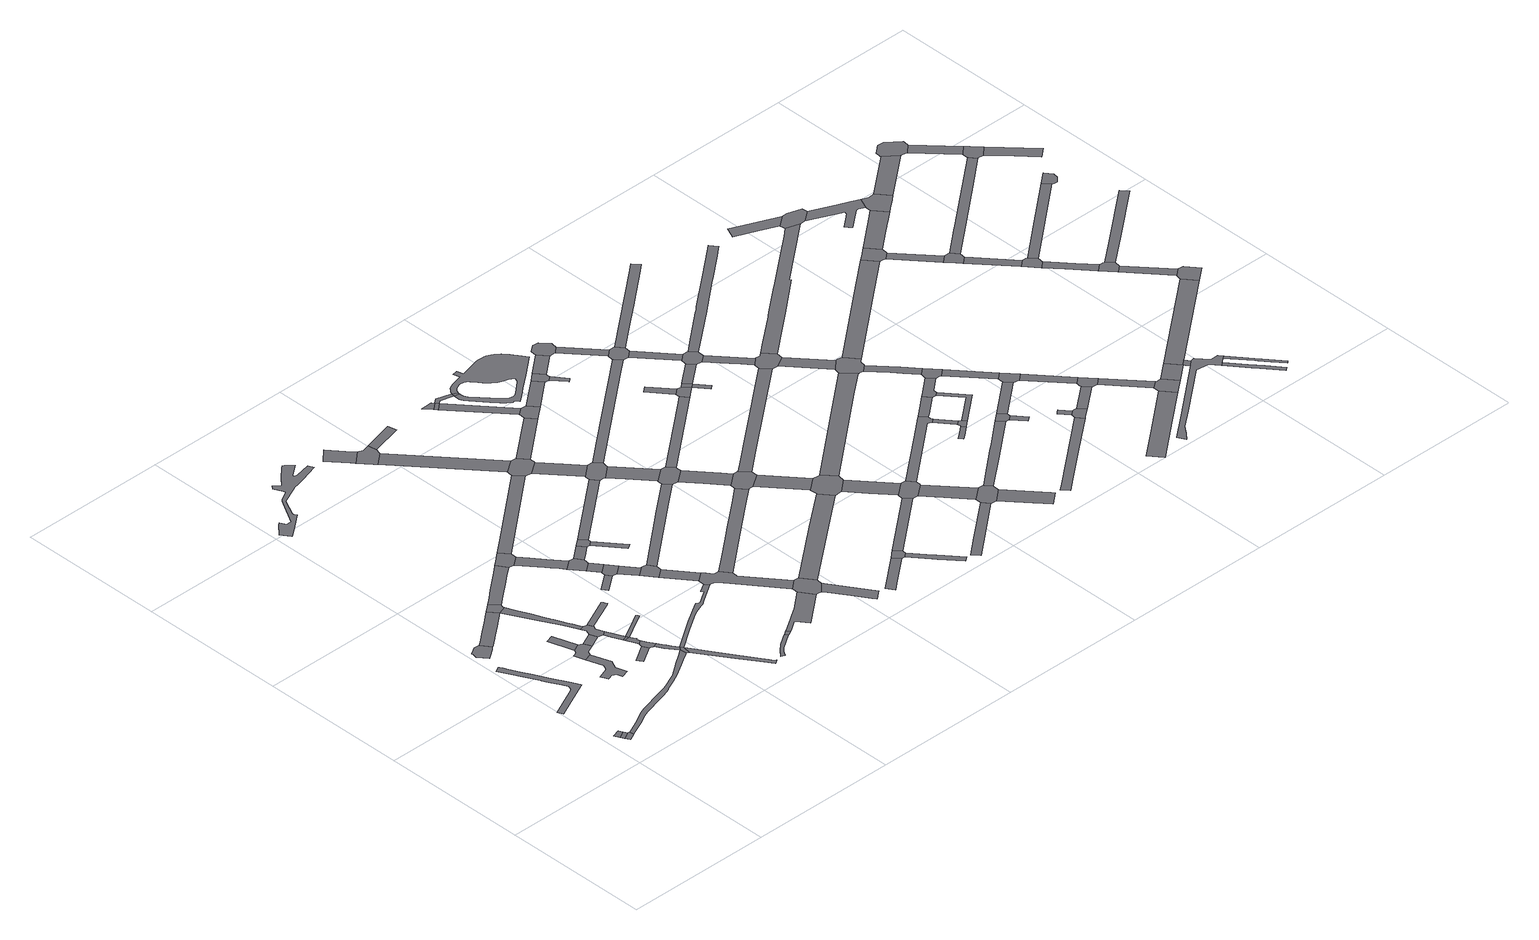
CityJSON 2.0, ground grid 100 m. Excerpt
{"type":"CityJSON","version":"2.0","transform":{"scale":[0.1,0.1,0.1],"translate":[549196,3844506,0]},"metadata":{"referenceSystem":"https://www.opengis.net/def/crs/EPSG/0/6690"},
"CityObjects":{
"road1":{"type":"Road","geometry":[{"type":"MultiSurface","lod":"1","boundaries":[[[0,1,2,3,4]]]}]},
"road2":{"type":"Road","attributes":{"RoadStructureAttribute.sectionType":"1"},"geometry":[{"type":"MultiSurface","lod":"1","boundaries":[[[4,3,5,6,7]]]}]},
"road3":{"type":"Road","geometry":[{"type":"MultiSurface","lod":"1","boundaries":[[[8,7,6,9,10,11,12]]]}]},
"road4":{"type":"Road","attributes":{"RoadStructureAttribute.sectionType":"1"},"geometry":[{"type":"MultiSurface","lod":"1","boundaries":[[[13,14,15,16,17,18,19,20,21,22,23,24,25,26,27,28,29,30,31,32,33,34,35,36,37,38,39]]]}]},
"road5":{"type":"Road","geometry":[{"type":"MultiSurface","lod":"1","boundaries":[[[40,41,42,43,44,45,46,47,48,49,50,51,52,53]]]}]},
"road6":{"type":"Road","attributes":{"RoadStructureAttribute.sectionType":"1"},"geometry":[{"type":"MultiSurface","lod":"1","boundaries":[[[54,55,56,57,58,59,60,61,62,63,64,65,66,67,68,69,70,12,11,71,72,73,74,75,76,77,78,79,80,81,82,83,84,85,86,87,88,89,90]]]}]},
"road7":{"type":"Road","attributes":{"RoadStructureAttribute.sectionType":"1"},"geometry":[{"type":"MultiSurface","lod":"1","boundaries":[[[91,92,93,94,95,96,97,98,99,100,101,102]]]}]},
"road8":{"type":"Road","attributes":{"RoadStructureAttribute.sectionType":"1"},"geometry":[{"type":"MultiSurface","lod":"1","boundaries":[[[103,104,105,106,107,53,52,108,109,110,111,112,113,114,115,116]]]}]},
"road9":{"type":"Road","geometry":[{"type":"MultiSurface","lod":"1","boundaries":[[[117,118,119,120,102,101,121,122,123]]]}]},
"road10":{"type":"Road","geometry":[{"type":"MultiSurface","lod":"1","boundaries":[[[124,125,118,117]]]}]},
"road11":{"type":"Road","geometry":[{"type":"MultiSurface","lod":"1","boundaries":[[[126,103,116,127,128,129,130]]]}]},
"road12":{"type":"Road","attributes":{"RoadStructureAttribute.sectionType":"1"},"geometry":[{"type":"MultiSurface","lod":"1","boundaries":[[[131,123,122,132]]]}]},
"road13":{"type":"Road","geometry":[{"type":"MultiSurface","lod":"1","boundaries":[[[133,134,135,136,137]]]}]},
"road14":{"type":"Road","attributes":{"RoadStructureAttribute.sectionType":"1"},"geometry":[{"type":"MultiSurface","lod":"1","boundaries":[[[138,139,140,141,142,143,144,145,146,147,148,149,127,116,150,151,152,153,154]]]}]},
"road15":{"type":"Road","geometry":[{"type":"MultiSurface","lod":"1","boundaries":[[[155,156,154,153,157,131,132,158,159,160,161,162,163,164,165]]]}]},
"road16":{"type":"Road","attributes":{"RoadStructureAttribute.sectionType":"1"},"geometry":[{"type":"MultiSurface","lod":"1","boundaries":[[[166,167,159,158,168,169,170,171,172]]]}]},
"road17":{"type":"Road","attributes":{"RoadStructureAttribute.sectionType":"1"},"geometry":[{"type":"MultiSurface","lod":"1","boundaries":[[[173,174,175,176,177,178,179,180,181,182,183,184,185]]]}]},
"road18":{"type":"Road","geometry":[{"type":"MultiSurface","lod":"1","boundaries":[[[172,171,179,178]]]}]},
"road19":{"type":"Road","geometry":[{"type":"MultiSurface","lod":"1","boundaries":[[[186,187,185,184,188,189,133,137,190,191,192,193]]]}]},
"road20":{"type":"Road","attributes":{"RoadStructureAttribute.sectionType":"1"},"geometry":[{"type":"MultiSurface","lod":"1","boundaries":[[[194,195,196,197,193,192,198,199,200,54,201]]]}]},
"road21":{"type":"Road","geometry":[{"type":"MultiSurface","lod":"1","boundaries":[[[201,54,90,202,203,204]]]}]},
"road22":{"type":"Road","attributes":{"RoadStructureAttribute.sectionType":"1"},"geometry":[{"type":"MultiSurface","lod":"1","boundaries":[[[205,206,207,208,209,126,130,210,211,212,213,214,215]]]}]},
"road23":{"type":"Road","geometry":[{"type":"MultiSurface","lod":"1","boundaries":[[[216,217,218,219,220,172,178]]]}]},
"road24":{"type":"Road","attributes":{"RoadStructureAttribute.sectionType":"1"},"geometry":[{"type":"MultiSurface","lod":"1","boundaries":[[[221,222,223,224,225,226,165,164]]]}]},
"road25":{"type":"Road","attributes":{"RoadStructureAttribute.sectionType":"1"},"geometry":[{"type":"MultiSurface","lod":"1","boundaries":[[[227,228,229,230,231,232,204,203,233,234,235,236,237,238]]]}]},
"road26":{"type":"Road","attributes":{"RoadStructureAttribute.sectionType":"1"},"geometry":[{"type":"MultiSurface","lod":"1","boundaries":[[[239,240,241,242,243,244,245,246,247,248,249,250,251,252,253,254,255,256,257,258,259,260,261,262,263,264,265,266,267,268,269,270,271,272,273,274]]]}]},
"road27":{"type":"Road","geometry":[{"type":"MultiSurface","lod":"1","boundaries":[[[275,276,277,205,215,278,279,280]]]}]},
"road28":{"type":"Road","attributes":{"RoadStructureAttribute.sectionType":"1"},"geometry":[{"type":"MultiSurface","lod":"1","boundaries":[[[281,282,283,284,285,286,287,288,289,290,291,292,201,204,293,294,295,296,297,298,299,300]]]}]},
"road29":{"type":"Road","attributes":{"RoadStructureAttribute.sectionType":"1"},"geometry":[{"type":"MultiSurface","lod":"1","boundaries":[[[301,302,303,304,305,306,307,308,309,310,311,312,313,314,315,316,317,318,319,320]]]}]},
"road30":{"type":"Road","attributes":{"RoadStructureAttribute.sectionType":"1"},"geometry":[{"type":"MultiSurface","lod":"1","boundaries":[[[321,322,323,324,279,278,325,326,327,328,329,330]]]}]},
"road31":{"type":"Road","geometry":[{"type":"MultiSurface","lod":"1","boundaries":[[[331,332,333,334]]]}]},
"road32":{"type":"Road","geometry":[{"type":"MultiSurface","lod":"1","boundaries":[[[335,330,329,336,337,338,339,340,341]]]}]},
"road33":{"type":"Road","geometry":[{"type":"MultiSurface","lod":"1","boundaries":[[[342,301,320,343]]]}]},
"road34":{"type":"Road","attributes":{"RoadStructureAttribute.sectionType":"1"},"geometry":[{"type":"MultiSurface","lod":"1","boundaries":[[[337,336,344,345]]]}]},
"road35":{"type":"Road","geometry":[{"type":"MultiSurface","lod":"1","boundaries":[[[345,344,331,334,346,347]]]}]},
"road36":{"type":"Road","attributes":{"RoadStructureAttribute.sectionType":"1"},"geometry":[{"type":"MultiSurface","lod":"1","boundaries":[[[347,346,348,349,350]]]}]},
"road37":{"type":"Road","attributes":{"RoadStructureAttribute.sectionType":"1"},"geometry":[{"type":"MultiSurface","lod":"1","boundaries":[[[351,341,340,352,353]]]}]},
"road38":{"type":"Road","geometry":[{"type":"MultiSurface","lod":"1","boundaries":[[[354,355,350,349,348,356,357,358,359,360,361,362]]]}]},
"road39":{"type":"Road","geometry":[{"type":"MultiSurface","lod":"1","boundaries":[[[363,351,353,364,365,366,367]]]}]},
"road40":{"type":"Road","geometry":[{"type":"MultiSurface","lod":"1","boundaries":[[[358,357,356,368,369]]]}]},
"road41":{"type":"Road","attributes":{"RoadStructureAttribute.sectionType":"1"},"geometry":[{"type":"MultiSurface","lod":"1","boundaries":[[[370,371,372,373,374,375,342,343,376,377,378,379,380,381,382]]]}]},
"road42":{"type":"Road","attributes":{"RoadStructureAttribute.sectionType":"1"},"geometry":[{"type":"MultiSurface","lod":"1","boundaries":[[[383,384,385,275,280,386,387]]]}]},
"road43":{"type":"Road","attributes":{"RoadStructureAttribute.sectionType":"1"},"geometry":[{"type":"MultiSurface","lod":"1","boundaries":[[[388,389,390,391,392,393]]]}]},
"road44":{"type":"Road","geometry":[{"type":"MultiSurface","lod":"1","boundaries":[[[394,395,396,397,366,365]]]}]},
"road45":{"type":"Road","geometry":[{"type":"MultiSurface","lod":"1","boundaries":[[[398,399,393,392,400,401,402,403,404,405]]]}]},
"road46":{"type":"Road","geometry":[{"type":"MultiSurface","lod":"1","boundaries":[[[406,407,408,369,368,409,281,300,410,411,412,413,414,415,416,417,418,419,420,421,422]]]}]},
"road47":{"type":"Road","geometry":[{"type":"MultiSurface","lod":"1","boundaries":[[[423,424,417,416,425,426,370,382,427,428,429,430,431,432]]]}]},
"road48":{"type":"Road","attributes":{"RoadStructureAttribute.sectionType":"1"},"geometry":[{"type":"MultiSurface","lod":"1","boundaries":[[[402,401,433,434]]]}]},
"road49":{"type":"Road","attributes":{"RoadStructureAttribute.sectionType":"1"},"geometry":[{"type":"MultiSurface","lod":"1","boundaries":[[[435,363,367,436]]]}]},
"road50":{"type":"Road","attributes":{"RoadStructureAttribute.sectionType":"1"},"geometry":[{"type":"MultiSurface","lod":"1","boundaries":[[[437,405,404,438,439]]]}]},
"road51":{"type":"Road","attributes":{"RoadStructureAttribute.sectionType":"1"},"geometry":[{"type":"MultiSurface","lod":"1","boundaries":[[[440,429,428,441,442,443,444,445]]]}]},
"road52":{"type":"Road","attributes":{"RoadStructureAttribute.sectionType":"1"},"geometry":[{"type":"MultiSurface","lod":"1","boundaries":[[[446,447,448,362,361,449,450]]]}]},
"road53":{"type":"Road","geometry":[{"type":"MultiSurface","lod":"1","boundaries":[[[451,434,433,452,453,383,387,454,455,456,457,458,459,460,461]]]}]},
"road54":{"type":"Road","attributes":{"RoadStructureAttribute.sectionType":"1"},"geometry":[{"type":"MultiSurface","lod":"1","boundaries":[[[462,463,464,465,466,467,468,422,421,469,470,471,472]]]}]},
"road55":{"type":"Road","attributes":{"RoadStructureAttribute.sectionType":"1"},"geometry":[{"type":"MultiSurface","lod":"1","boundaries":[[[473,457,456,474,475]]]}]},
"road56":{"type":"Road","attributes":{"RoadStructureAttribute.sectionType":"1"},"geometry":[{"type":"MultiSurface","lod":"1","boundaries":[[[476,477,478,479,480,481]]]}]},
"road57":{"type":"Road","geometry":[{"type":"MultiSurface","lod":"1","boundaries":[[[482,475,474,483,435,436,484,485,486,487,488,489]]]}]},
"road58":{"type":"Road","attributes":{"RoadStructureAttribute.sectionType":"1"},"geometry":[{"type":"MultiSurface","lod":"1","boundaries":[[[490,491,432,431,492,493]]]}]},
"road59":{"type":"Road","attributes":{"RoadStructureAttribute.sectionType":"1"},"geometry":[{"type":"MultiSurface","lod":"1","boundaries":[[[494,495,496,497]]]}]},
"road60":{"type":"Road","attributes":{"RoadStructureAttribute.sectionType":"1"},"geometry":[{"type":"MultiSurface","lod":"1","boundaries":[[[498,461,460,499]]]}]},
"road61":{"type":"Road","attributes":{"RoadStructureAttribute.sectionType":"1"},"geometry":[{"type":"MultiSurface","lod":"1","boundaries":[[[486,485,500,501,502]]]}]},
"road62":{"type":"Road","geometry":[{"type":"MultiSurface","lod":"1","boundaries":[[[497,496,503,504]]]}]},
"road63":{"type":"Road","geometry":[{"type":"MultiSurface","lod":"1","boundaries":[[[505,476,481,506,507,508]]]}]},
"road64":{"type":"Road","geometry":[{"type":"MultiSurface","lod":"1","boundaries":[[[509,510,502,501,511,512,446,450,513,514,515,516,517,518,519,520]]]}]},
"road65":{"type":"Road","attributes":{"RoadStructureAttribute.sectionType":"1"},"geometry":[{"type":"MultiSurface","lod":"1","boundaries":[[[521,497,504,522,523,524]]]}]},
"road66":{"type":"Road","attributes":{"RoadStructureAttribute.sectionType":"1"},"geometry":[{"type":"MultiSurface","lod":"1","boundaries":[[[504,503,525,526]]]}]},
"road67":{"type":"Road","attributes":{"RoadStructureAttribute.sectionType":"1"},"geometry":[{"type":"MultiSurface","lod":"1","boundaries":[[[527,528,529,530,531,507,506,532,533,534,535,536]]]}]},
"road68":{"type":"Road","attributes":{"RoadStructureAttribute.sectionType":"1"},"geometry":[{"type":"MultiSurface","lod":"1","boundaries":[[[537,516,515,538,539,540]]]}]},
"road69":{"type":"Road","geometry":[{"type":"MultiSurface","lod":"1","boundaries":[[[524,523,541,542]]]}]},
"road70":{"type":"Road","geometry":[{"type":"MultiSurface","lod":"1","boundaries":[[[543,526,525,544,498,499,545,546]]]}]},
"road71":{"type":"Road","geometry":[{"type":"MultiSurface","lod":"1","boundaries":[[[547,540,539,548,462,472,549,550,551,552,553,554,555,556]]]}]},
"road72":{"type":"Road","attributes":{"RoadStructureAttribute.sectionType":"1"},"geometry":[{"type":"MultiSurface","lod":"1","boundaries":[[[557,505,508,558]]]}]},
"road73":{"type":"Road","attributes":{"RoadStructureAttribute.sectionType":"1"},"geometry":[{"type":"MultiSurface","lod":"1","boundaries":[[[552,551,559,560]]]}]},
"road74":{"type":"Road","attributes":{"RoadStructureAttribute.sectionType":"1"},"geometry":[{"type":"MultiSurface","lod":"1","boundaries":[[[561,546,545,562]]]}]},
"road75":{"type":"Road","attributes":{"RoadStructureAttribute.sectionType":"1"},"geometry":[{"type":"MultiSurface","lod":"1","boundaries":[[[563,564,565,566,567,568,569,570,571,572,573,574,575,576,577,578,579,580,581,582,583,584,585,586,587,588,589,590,591,592,593,594,595,596,597,598,599,600,601,602,603,604,605,606,607,608,609,610,611,612,613,524,542,614,615,616,617,618,619,620,621,622,623,624,625,626,627,628,629,630,631,632,633,634,635,636,637,638,639,640,641,642,643,644,645,646,647,648,649,650,651,652,653,654,655,656,657,658,659,660,661,662,663,664,665,666,667,668,669,670,671,672,673,674,675,676,541,523]]]}]},
"road76":{"type":"Road","geometry":[{"type":"MultiSurface","lod":"1","boundaries":[[[677,678,560,559,679,680,490,493,681,682,683,684,685,686]]]}]},
"road77":{"type":"Road","attributes":{"RoadStructureAttribute.sectionType":"1"},"geometry":[{"type":"MultiSurface","lod":"1","boundaries":[[[687,688,489,488,689,690]]]}]},
"road78":{"type":"Road","attributes":{"RoadStructureAttribute.sectionType":"1"},"geometry":[{"type":"MultiSurface","lod":"1","boundaries":[[[691,692,520,519,693]]]}]},
"road79":{"type":"Road","attributes":{"RoadStructureAttribute.sectionType":"1"},"geometry":[{"type":"MultiSurface","lod":"1","boundaries":[[[694,695,696,697,698,699]]]}]},
"road80":{"type":"Road","geometry":[{"type":"MultiSurface","lod":"1","boundaries":[[[700,701,561,562,702,703,704,705]]]}]},
"road81":{"type":"Road","attributes":{"RoadStructureAttribute.sectionType":"1"},"geometry":[{"type":"MultiSurface","lod":"1","boundaries":[[[683,682,706,707,708]]]}]},
"road82":{"type":"Road","geometry":[{"type":"MultiSurface","lod":"1","boundaries":[[[709,710,711,712,703,702]]]}]},
"road83":{"type":"Road","geometry":[{"type":"MultiSurface","lod":"1","boundaries":[[[713,708,707,714,715,557,558,716,717,718,719,720,721,722]]]}]},
"road84":{"type":"Road","attributes":{"RoadStructureAttribute.sectionType":"1"},"geometry":[{"type":"MultiSurface","lod":"1","boundaries":[[[723,700,705,724]]]}]},
"road85":{"type":"Road","attributes":{"RoadStructureAttribute.sectionType":"1"},"geometry":[{"type":"MultiSurface","lod":"1","boundaries":[[[719,718,725,726,727,728]]]}]},
"road86":{"type":"Road","geometry":[{"type":"MultiSurface","lod":"1","boundaries":[[[729,730,731,732,733]]]}]},
"road87":{"type":"Road","attributes":{"RoadStructureAttribute.sectionType":"1"},"geometry":[{"type":"MultiSurface","lod":"1","boundaries":[[[734,735,736,737,556,555,738,739]]]}]},
"road88":{"type":"Road","geometry":[{"type":"MultiSurface","lod":"1","boundaries":[[[740,741,742,743,723,724,744,745,746,747,748,749,750,751,752]]]}]},
"road89":{"type":"Road","geometry":[{"type":"MultiSurface","lod":"1","boundaries":[[[753,754,728,727,755,756,694,699,757,758,759,760,761,762,763,764]]]}]},
"road90":{"type":"Road","geometry":[{"type":"MultiSurface","lod":"1","boundaries":[[[733,732,691,693,765,766,767]]]}]},
"road91":{"type":"Road","attributes":{"RoadStructureAttribute.sectionType":"1"},"geometry":[{"type":"MultiSurface","lod":"1","boundaries":[[[747,746,768,769]]]}]},
"road92":{"type":"Road","geometry":[{"type":"MultiSurface","lod":"1","boundaries":[[[770,767,766,771]]]}]},
"road93":{"type":"Road","attributes":{"RoadStructureAttribute.sectionType":"1"},"geometry":[{"type":"MultiSurface","lod":"1","boundaries":[[[772,760,759,773,774,775,776]]]}]},
"road94":{"type":"Road","geometry":[{"type":"MultiSurface","lod":"1","boundaries":[[[777,778,771,766]]]}]},
"road95":{"type":"Road","geometry":[{"type":"MultiSurface","lod":"1","boundaries":[[[769,768,779,687,690,780,781,782,783,784]]]}]},
"road96":{"type":"Road","attributes":{"RoadStructureAttribute.sectionType":"1"},"geometry":[{"type":"MultiSurface","lod":"1","boundaries":[[[785,786,686,685,787,788]]]}]},
"road97":{"type":"Road","attributes":{"RoadStructureAttribute.sectionType":"1"},"geometry":[{"type":"MultiSurface","lod":"1","boundaries":[[[789,770,771,790]]]}]},
"road98":{"type":"Road","attributes":{"RoadStructureAttribute.sectionType":"1"},"geometry":[{"type":"MultiSurface","lod":"1","boundaries":[[[791,792,793,722,721,794,795,796,797,798,799,800,801]]]}]},
"road99":{"type":"Road","attributes":{"RoadStructureAttribute.sectionType":"1"},"geometry":[{"type":"MultiSurface","lod":"1","boundaries":[[[782,781,802,803,804]]]}]},
"road100":{"type":"Road","geometry":[{"type":"MultiSurface","lod":"1","boundaries":[[[805,804,803,806,789,790,807,808,809,810,811,812,813]]]}]},
"road101":{"type":"Road","attributes":{"RoadStructureAttribute.sectionType":"1"},"geometry":[{"type":"MultiSurface","lod":"1","boundaries":[[[814,815,816,817,764,763,818,819]]]}]},
"road102":{"type":"Road","attributes":{"RoadStructureAttribute.sectionType":"1"},"geometry":[{"type":"MultiSurface","lod":"1","boundaries":[[[809,808,820,821,822,823]]]}]},
"road103":{"type":"Road","geometry":[{"type":"MultiSurface","lod":"1","boundaries":[[[824,825,826,827,828,829]]]}]},
"road104":{"type":"Road","geometry":[{"type":"MultiSurface","lod":"1","boundaries":[[[830,798,797,831,832,833]]]}]},
"road105":{"type":"Road","geometry":[{"type":"MultiSurface","lod":"1","boundaries":[[[834,835,836,837,823,822,838,839,840,734,739,841,842,843,844,845]]]}]},
"road106":{"type":"Road","geometry":[{"type":"MultiSurface","lod":"1","boundaries":[[[846,847,833,832,848,849,850,824,829,851,852]]]}]},
"road107":{"type":"Road","geometry":[{"type":"MultiSurface","lod":"1","boundaries":[[[853,854,791,801,855,856]]]}]},
"road108":{"type":"Road","attributes":{"RoadStructureAttribute.sectionType":"1"},"geometry":[{"type":"MultiSurface","lod":"1","boundaries":[[[857,858,859,860,861,862,863]]]}]},
"road109":{"type":"Road","attributes":{"RoadStructureAttribute.sectionType":"1"},"geometry":[{"type":"MultiSurface","lod":"1","boundaries":[[[864,865,784,783,866,867,868,869,870,871,872,873,874]]]}]},
"road110":{"type":"Road","attributes":{"RoadStructureAttribute.sectionType":"1"},"geometry":[{"type":"MultiSurface","lod":"1","boundaries":[[[844,843,875,876]]]}]},
"road111":{"type":"Road","geometry":[{"type":"MultiSurface","lod":"1","boundaries":[[[877,814,819,878,879,880,881,882]]]}]},
"road112":{"type":"Road","geometry":[{"type":"MultiSurface","lod":"1","boundaries":[[[883,884,885,886,852,851]]]}]},
"road113":{"type":"Road","geometry":[{"type":"MultiSurface","lod":"1","boundaries":[[[887,876,875,888,785,788,889,890,891,892,893,894,895,896]]]}]},
"road114":{"type":"Road","geometry":[{"type":"MultiSurface","lod":"1","boundaries":[[[897,898,899,881,880]]]}]},
"road115":{"type":"Road","geometry":[{"type":"MultiSurface","lod":"1","boundaries":[[[900,901,853,856,885,884,902,903]]]}]},
"road116":{"type":"Road","attributes":{"RoadStructureAttribute.sectionType":"1"},"geometry":[{"type":"MultiSurface","lod":"1","boundaries":[[[904,905,892,891,906,907,908,909]]]}]},
"road117":{"type":"Road","attributes":{"RoadStructureAttribute.sectionType":"1"},"geometry":[{"type":"MultiSurface","lod":"1","boundaries":[[[910,911,912,913,914,915,916,917,918,919,813,812,920,921,922,923,924,925,926,927,928,929,930,931]]]}]},
"road118":{"type":"Road","attributes":{"RoadStructureAttribute.sectionType":"1"},"geometry":[{"type":"MultiSurface","lod":"1","boundaries":[[[932,877,882,933]]]}]},
"road119":{"type":"Road","geometry":[{"type":"MultiSurface","lod":"1","boundaries":[[[909,908,934,935,900,903,936,937,938,939]]]}]},
"road120":{"type":"Road","geometry":[{"type":"MultiSurface","lod":"1","boundaries":[[[940,941,942,943,944,945]]]}]},
"road121":{"type":"Road","geometry":[{"type":"MultiSurface","lod":"1","boundaries":[[[946,945,944,947,857,863,948,949,950]]]}]},
"road122":{"type":"Road","attributes":{"RoadStructureAttribute.sectionType":"1"},"geometry":[{"type":"MultiSurface","lod":"1","boundaries":[[[939,938,951,952]]]}]},
"road123":{"type":"Road","geometry":[{"type":"MultiSurface","lod":"1","boundaries":[[[952,951,953,954,932,933,955,956,957,958]]]}]},
"road124":{"type":"Road","attributes":{"RoadStructureAttribute.sectionType":"1"},"geometry":[{"type":"MultiSurface","lod":"1","boundaries":[[[959,960,961,962,963,964]]]}]},
"road125":{"type":"Road","attributes":{"RoadStructureAttribute.sectionType":"1"},"geometry":[{"type":"MultiSurface","lod":"1","boundaries":[[[965,950,949,966]]]}]},
"road126":{"type":"Road","attributes":{"RoadStructureAttribute.sectionType":"1"},"geometry":[{"type":"MultiSurface","lod":"1","boundaries":[[[958,957,967,968]]]}]},
"road127":{"type":"Road","attributes":{"RoadStructureAttribute.sectionType":"1"},"geometry":[{"type":"MultiSurface","lod":"1","boundaries":[[[969,970,971,972,973,974,975,976,977,978,979,980,981,834,845,982,983,984,985,986]]]}]},
"road128":{"type":"Road","attributes":{"RoadStructureAttribute.sectionType":"1"},"geometry":[{"type":"MultiSurface","lod":"1","boundaries":[[[987,988,896,895,989,990]]]}]},
"road129":{"type":"Road","geometry":[{"type":"MultiSurface","lod":"1","boundaries":[[[968,967,991,992,965,966,993,994,995,996]]]}]},
"road130":{"type":"Road","attributes":{"RoadStructureAttribute.sectionType":"1"},"geometry":[{"type":"MultiSurface","lod":"1","boundaries":[[[996,995,997,998]]]}]},
"road131":{"type":"Road","attributes":{"RoadStructureAttribute.sectionType":"1"},"geometry":[{"type":"MultiSurface","lod":"1","boundaries":[[[999,1000,1001,1002,1003,1004,1005,1006,1007,1008,1009,1010,1011,1012,1013,1014,1015]]]}]},
"road132":{"type":"Road","geometry":[{"type":"MultiSurface","lod":"1","boundaries":[[[1016,1017,998,997,1018,1019,959,964,1020,1021]]]}]},
"road133":{"type":"Road","attributes":{"RoadStructureAttribute.sectionType":"1"},"geometry":[{"type":"MultiSurface","lod":"1","boundaries":[[[1022,1021,1020,1023]]]}]},
"road134":{"type":"Road","attributes":{"RoadStructureAttribute.sectionType":"1"},"geometry":[{"type":"MultiSurface","lod":"1","boundaries":[[[1024,1025,1026,1027,1028]]]}]},
"road135":{"type":"Road","geometry":[{"type":"MultiSurface","lod":"1","boundaries":[[[1029,1023,1030,1003,1002]]]}]},
"road136":{"type":"Road","geometry":[{"type":"MultiSurface","lod":"1","boundaries":[[[1031,1032,987,990,1033,1034,1035,1036,1037,1038,1039]]]}]},
"road137":{"type":"Road","geometry":[{"type":"MultiSurface","lod":"1","boundaries":[[[1040,1028,1027,1041,969,986,1042,1043,1044,1045]]]}]},
"road138":{"type":"Road","attributes":{"RoadStructureAttribute.sectionType":"1"},"geometry":[{"type":"MultiSurface","lod":"1","boundaries":[[[1036,1035,1046,1047]]]}]},
"road139":{"type":"Road","attributes":{"RoadStructureAttribute.sectionType":"1"},"geometry":[{"type":"MultiSurface","lod":"1","boundaries":[[[1048,1049,1050,1051,1013,1012,1052,1053,1054,1055,1056]]]}]},
"road140":{"type":"Road","geometry":[{"type":"MultiSurface","lod":"1","boundaries":[[[1057,1058,1047,1046,1059,1060,1061,1062,1063,1064,1065]]]}]},
"road141":{"type":"Road","attributes":{"RoadStructureAttribute.sectionType":"1"},"geometry":[{"type":"MultiSurface","lod":"1","boundaries":[[[1066,1067,1068,1015,1014,1069,1070,1071,1072,1073]]]}]},
"road142":{"type":"Road","attributes":{"RoadStructureAttribute.sectionType":"1"},"geometry":[{"type":"MultiSurface","lod":"1","boundaries":[[[1074,1075,1076,1077,1031,1039,1078,1079,1080,1081,1082]]]}]},
"road143":{"type":"Road","attributes":{"RoadStructureAttribute.sectionType":"1"},"geometry":[{"type":"MultiSurface","lod":"1","boundaries":[[[1083,1084,1044,1043,1085,1086,1087,1088,1089,1090,1091,1092,1093,1094,1095,1096]]]}]},
"road144":{"type":"Road","attributes":{"RoadStructureAttribute.sectionType":"1"},"geometry":[{"type":"MultiSurface","lod":"1","boundaries":[[[1061,1060,1097,1098]]]}]},
"road145":{"type":"Road","attributes":{"RoadStructureAttribute.sectionType":"1"},"geometry":[{"type":"MultiSurface","lod":"1","boundaries":[[[1099,1022,1023,1029,1100]]]}]},
"road146":{"type":"Road","geometry":[{"type":"MultiSurface","lod":"1","boundaries":[[[1101,1102,1098,1097,1103,1104,1105,1106,1107,1108]]]}]},
"road147":{"type":"Road","attributes":{"RoadStructureAttribute.sectionType":"1"},"geometry":[{"type":"MultiSurface","lod":"1","boundaries":[[[1109,1104,1103,1110,1111,1112]]]}]},
"road148":{"type":"Road","geometry":[{"type":"MultiSurface","lod":"1","boundaries":[[[1113,1114,1096,1095,1115,1074,1082,1116,1117,1118,1119]]]}]},
"road149":{"type":"Road","geometry":[{"type":"MultiSurface","lod":"1","boundaries":[[[1120,1121,1112,1111,1122,1123,1124,1125,1126,1127]]]}]},
"road150":{"type":"Road","attributes":{"RoadStructureAttribute.sectionType":"1"},"geometry":[{"type":"MultiSurface","lod":"1","boundaries":[[[1123,1122,1128,1129]]]}]},
"road151":{"type":"Road","attributes":{"RoadStructureAttribute.sectionType":"1"},"geometry":[{"type":"MultiSurface","lod":"1","boundaries":[[[1130,1131,1132,1065,1064,1133,1134,1135]]]}]},
"road152":{"type":"Road","attributes":{"RoadStructureAttribute.sectionType":"1"},"geometry":[{"type":"MultiSurface","lod":"1","boundaries":[[[1136,1119,1118,1137]]]}]},
"road153":{"type":"Road","geometry":[{"type":"MultiSurface","lod":"1","boundaries":[[[1138,1129,1128,1139,1140,1099,1100,1141,1142]]]}]},
"road154":{"type":"Road","attributes":{"RoadStructureAttribute.sectionType":"1"},"geometry":[{"type":"MultiSurface","lod":"1","boundaries":[[[1143,1144,1108,1107,1145]]]}]},
"road155":{"type":"Road","attributes":{"RoadStructureAttribute.sectionType":"1"},"geometry":[{"type":"MultiSurface","lod":"1","boundaries":[[[1146,1147,1127,1126,1148,1149]]]}]},
"road156":{"type":"Road","geometry":[{"type":"MultiSurface","lod":"1","boundaries":[[[1150,1151,1152,1153,1136,1137,1154,1155,1156,1157,1158,1159,1160]]]}]},
"road157":{"type":"Road","attributes":{"RoadStructureAttribute.sectionType":"1"},"geometry":[{"type":"MultiSurface","lod":"1","boundaries":[[[1157,1156,1161,1162]]]}]},
"road158":{"type":"Road","geometry":[{"type":"MultiSurface","lod":"1","boundaries":[[[1163,1143,1145,1164,1165,1166,1167,1168]]]}]},
"road159":{"type":"Road","geometry":[{"type":"MultiSurface","lod":"1","boundaries":[[[1169,1170,1162,1161,1171,1130,1135,1172,1173,1174]]]}]},
"road160":{"type":"Road","attributes":{"RoadStructureAttribute.sectionType":"1"},"geometry":[{"type":"MultiSurface","lod":"1","boundaries":[[[1174,1173,1175,1176,1177,1178]]]}]}
},
"vertices":[
[126,306,0],[75,291,0],[74,290,0],[91,255,0],[139,280,0],
[91,254,0],[103,230,0],[152,254,0],
[159,252,0],[120,197,0],[168,221,0],[172,223,0],[164,251,0],
[99,683,0],[122,694,0],[171,717,0],[286,771,0],[281,780,0],[250,843,0],[202,940,0],[183,978,0],[152,1040,0],[117,1111,0],[86,1173,0],[71,1203,0],[62,1220,0],[59,1226,0],[24,1208,0],[44,1168,0],[118,1021,0],[145,966,0],[147,960,0],[167,921,0],[203,847,0],[221,810,0],[213,782,0],[154,753,0],[106,729,0],[0,680,0],[15,643,0],
[126,1453,0],[99,1457,0],[90,1459,0],[40,1427,0],[42,1422,0],[36,1394,0],[34,1384,0],[81,1321,0],[100,1335,0],[150,1372,0],[151,1373,0],[164,1383,0],[174,1390,0],[127,1452,0],
[927,616,0],[882,584,0],[825,545,0],[781,514,0],[728,477,0],[719,471,0],[691,458,0],[639,435,0],[607,420,0],[564,408,0],[503,391,0],[433,371,0],[378,355,0],[344,342,0],[322,331,0],[275,304,0],[228,279,0],[283,274,0],[330,301,0],[357,311,0],[378,320,0],[412,329,0],[471,346,0],[508,357,0],[549,369,0],[588,381,0],[608,387,0],[607,391,0],[645,409,0],[685,428,0],[717,444,0],[732,452,0],[769,473,0],[828,509,0],[869,535,0],[919,566,0],[932,574,0],
[506,816,0],[490,780,0],[416,753,0],[436,701,0],[472,715,0],[499,702,0],[512,665,0],[564,683,0],[539,755,0],[565,812,0],[523,944,0],[470,928,0],
[380,1655,0],[343,1626,0],[299,1589,0],[230,1534,0],[151,1471,0],[181,1395,0],[186,1398,0],[200,1409,0],[206,1414,0],[215,1421,0],[262,1459,0],[326,1512,0],[389,1563,0],[431,1596,0],
[539,1060,0],[488,1039,0],[475,1012,0],[446,1003,0],[534,972,0],[590,998,0],[567,1048,0],
[487,1227,0],[434,1210,0],
[434,1699,0],[485,1618,0],[482,1625,0],[486,1640,0],[488,1645,0],
[653,1089,0],[675,1038,0],
[790,796,0],[674,722,0],[685,704,0],[699,683,0],[810,754,0],
[673,1188,0],[653,1228,0],[639,1258,0],[625,1291,0],[605,1336,0],[598,1354,0],[595,1361,0],[583,1387,0],[579,1398,0],[570,1419,0],[546,1474,0],[513,1550,0],[542,1381,0],[601,1268,0],[623,1219,0],[650,1159,0],[682,1167,0],
[706,1162,0],[687,1166,0],[667,1121,0],[708,1028,0],[737,1050,0],[718,1093,0],[714,1100,0],[716,1104,0],[726,1126,0],[727,1129,0],[709,1161,0],
[779,955,0],[758,1000,0],[709,1026,0],[731,977,0],[742,953,0],[757,915,0],[791,929,0],
[817,864,0],[820,865,0],[823,868,0],[817,878,0],[803,904,0],[800,910,0],[762,904,0],[772,881,0],[772,879,0],[779,866,0],[795,833,0],[798,825,0],[824,846,0],
[850,793,0],[841,810,0],[797,819,0],[795,814,0],[832,749,0],[835,748,0],[839,747,0],[871,758,0],
[931,662,0],[916,683,0],[901,708,0],[888,729,0],[848,731,0],[869,692,0],[887,668,0],[944,640,0],
[946,567,0],[947,566,0],[958,622,0],
[729,1944,0],[717,1934,0],[654,1881,0],[542,1789,0],[485,1741,0],[503,1656,0],[533,1681,0],[662,1785,0],[708,1823,0],[768,1872,0],[770,1874,0],
[928,981,0],[988,1014,0],[981,1024,0],[975,1034,0],[928,1006,0],
[926,1221,0],[930,1222,0],[938,1226,0],[929,1244,0],[925,1253,0],[918,1261,0],
[1249,164,0],[1243,171,0],[1235,183,0],[1227,196,0],[1201,236,0],[1079,430,0],[1097,338,0],[1137,278,0],[1191,196,0],[1228,139,0],[1239,146,0],[1255,161,0],
[86,2957,0],[146,3000,0],[252,3086,0],[242,3103,0],[242,3116,0],[296,3224,0],[308,3231,0],[403,3275,0],[425,3283,0],[465,3290,0],[510,3303,0],[640,3342,0],[624,3382,0],[520,3358,0],[505,3361,0],[494,3368,0],[499,3378,0],[574,3434,0],[531,3476,0],[518,3481,0],[503,3473,0],[434,3405,0],[387,3350,0],[345,3385,0],[324,3362,0],[355,3302,0],[358,3292,0],[353,3282,0],[293,3249,0],[283,3241,0],[271,3221,0],[178,3060,0],[145,3060,0],[122,3100,0],[107,3089,0],[43,3019,0],
[821,2019,0],[760,1969,0],[740,1953,0],[807,1870,0],[872,1918,0],[871,1957,0],
[1463,976,0],[1403,940,0],[1410,932,0],[1415,923,0],[1405,916,0],[1361,886,0],[1328,864,0],[1322,860,0],[1319,863,0],[1304,877,0],[1295,871,0],[1150,780,0],[1093,715,0],[1205,788,0],[1235,806,0],[1262,819,0],[1309,837,0],[1324,842,0],[1363,867,0],[1483,945,0],
[1462,307,0],[1449,299,0],[1410,274,0],[1395,265,0],[1376,250,0],[1363,239,0],[1348,224,0],[1331,208,0],[1321,197,0],[1312,186,0],[1296,169,0],[1323,160,0],[1333,178,0],[1342,191,0],[1347,197,0],[1352,203,0],[1368,217,0],[1412,247,0],[1470,284,0],[1475,286,0],
[1061,1678,0],[1005,1748,0],[1002,1752,0],[919,1857,0],[839,1828,0],[921,1726,0],[941,1702,0],[974,1661,0],[998,1630,0],[1062,1678,0],
[1118,1436,0],[1005,1349,0],[1031,1315,0],[1144,1401,0],
[1087,1676,0],[1068,1539,0],[1128,1585,0],[1129,1588,0],[1131,1609,0],[1132,1622,0],[1100,1675,0],
[1491,326,0],[1506,302,0],
[1122,1468,0],[1183,1514,0],
[1176,1397,0],[1237,1444,0],
[1255,1294,0],[1255,1295,0],[1316,1341,0],
[1193,1750,0],[1184,1663,0],[1232,1702,0],
[1341,1340,0],[1318,1341,0],[1324,1204,0],[1325,1205,0],[1386,1252,0],[1386,1253,0],[1388,1275,0],[1390,1290,0],[1357,1339,0],
[1245,1793,0],[1245,1702,0],[1253,1701,0],[1283,1727,0],[1284,1745,0],
[1466,1019,0],[1528,1068,0],
[1796,548,0],[1670,441,0],[1618,407,0],[1580,383,0],[1573,379,0],[1515,341,0],[1513,305,0],[1528,316,0],[1587,358,0],[1591,352,0],[1609,327,0],[1644,280,0],[1859,456,0],
[1402,2499,0],[917,2098,0],[858,2049,0],[918,1995,0],[1454,2438,0],
[905,3298,0],[797,3426,0],[719,3350,0],[822,3228,0],[839,3208,0],[921,3279,0],
[1392,1525,0],[1409,1537,0],[1425,1548,0],[1424,1549,0],
[959,3264,0],[934,3274,0],[907,3128,0],[922,3110,0],[1005,3180,0],[1007,3187,0],[1016,3216,0],[1008,3277,0],
[1584,1007,0],[1574,1008,0],[1547,1044,0],[1463,978,0],[1493,952,0],[1496,951,0],[1523,944,0],[1525,944,0],[1554,906,0],[1577,876,0],[1799,590,0],[1858,641,0],[1657,901,0],[1657,902,0],[1658,913,0],[1660,940,0],[1612,1006,0],
[1890,638,0],[1859,641,0],[1802,586,0],[1798,558,0],[1864,456,0],[1897,454,0],[1955,513,0],[1960,540,0],[1962,551,0],[1896,638,0],
[1406,2540,0],[1496,2601,0],
[1693,2157,0],[1733,2110,0],
[1219,3331,0],[1024,3218,0],[1234,3272,0],
[1964,499,0],[1906,442,0],[1995,307,0],[2063,204,0],[2079,179,0],[2142,228,0],
[1963,1836,0],[1757,1669,0],[1672,1599,0],[1854,1670,0],[2003,1790,0],
[1504,2600,0],[1405,2531,0],[1405,2527,0],[1481,2435,0],[1487,2434,0],[1495,2433,0],[1585,2495,0],[1585,2504,0],[1584,2534,0],[1585,2535,0],[1536,2597,0],
[2233,1512,0],[2126,1424,0],[2106,1408,0],[2069,1378,0],[1940,1273,0],[1838,1190,0],[1721,1094,0],[1844,1090,0],[1943,1171,0],[2156,1346,0],[2285,1452,0],
[1689,2373,0],[1698,2194,0],[1780,2265,0],
[2415,408,0],[2185,219,0],[2218,169,0],[2264,206,0],[2283,222,0],[2453,362,0],
[1788,2265,0],[1697,2186,0],[1765,2107,0],[1772,2106,0],[1856,2177,0],[1857,2184,0],[1861,2216,0],[1822,2263,0],
[2535,1148,0],[2285,949,0],[2375,881,0],[2600,1061,0],
[1555,3319,0],[1477,3317,0],[1522,3264,0],[1568,3304,0],
[1839,2846,0],[1889,2784,0],
[1848,2016,0],[1967,1875,0],[2056,1942,0],
[1538,3245,0],[1584,3284,0],
[2470,454,0],[2475,359,0],[2506,384,0],[2508,408,0],
[2094,1940,0],[2063,1941,0],[1966,1870,0],[1964,1838,0],[2004,1791,0],[2036,1788,0],[2044,1787,0],[2131,1854,0],[2131,1861,0],[2131,1892,0],[2132,1893,0],[2095,1940,0],
[1600,3328,0],[1605,3301,0],[1696,3276,0],[1702,3300,0],
[1842,2887,0],[1888,2923,0],
[2648,210,0],[2619,245,0],[2617,247,0],[2609,257,0],[2607,260,0],[2576,234,0],[2586,222,0],[2596,210,0],[2701,85,0],[2732,110,0],
[2280,1674,0],[2139,1673,0],[2240,1551,0],[2325,1621,0],
[1734,3269,0],[1736,3282,0],
[1904,2921,0],[1841,2872,0],[1977,2856,0],[1927,2918,0],
[2333,1620,0],[2239,1546,0],[2287,1453,0],[2317,1455,0],[2324,1456,0],[2416,1520,0],[2415,1525,0],[2415,1560,0],[2415,1561,0],[2360,1617,0],
[2860,773,0],[2900,730,0],
[2535,1198,0],[2622,1268,0],
[2116,3073,0],[2167,3011,0],
[1694,3257,0],[1695,3245,0],[1696,3232,0],[1698,3220,0],[1705,3207,0],[1725,3180,0],[1802,3087,0],[1804,3086,0],[1840,3044,0],[1851,3032,0],[1867,3017,0],[1879,3011,0],[1891,3003,0],[1898,2994,0],[1912,3002,0],[1934,2975,0],[2001,3028,0],[2032,3054,0],[2128,3131,0],[2269,3245,0],[2230,3301,0],[2227,3305,0],[2216,3324,0],[2205,3340,0],[2195,3353,0],[2184,3364,0],[2172,3377,0],[2157,3390,0],[2141,3401,0],[2126,3411,0],[2112,3418,0],[2097,3424,0],[2082,3427,0],[2068,3428,0],[2053,3429,0],[2038,3429,0],[2020,3426,0],[2005,3423,0],[1971,3414,0],[1885,3392,0],[1873,3438,0],[1839,3429,0],[1851,3383,0],[1779,3366,0],[1769,3363,0],[1765,3361,0],[1754,3357,0],[1742,3350,0],[1730,3341,0],[1722,3332,0],[1714,3323,0],[1741,3295,0],[1746,3305,0],[1755,3315,0],[1764,3322,0],[1773,3327,0],[1785,3331,0],[1795,3334,0],[1796,3334,0],[1798,3335,0],[1801,3335,0],[1812,3335,0],[1822,3333,0],[1833,3330,0],[1842,3326,0],[1852,3319,0],[1859,3310,0],[1867,3300,0],[1878,3286,0],[1887,3273,0],[1896,3262,0],[1904,3253,0],[1913,3242,0],[1924,3231,0],[1937,3219,0],[1952,3208,0],[1953,3207,0],[1968,3197,0],[2002,3181,0],[2031,3172,0],[2042,3169,0],[2050,3165,0],[2057,3161,0],[2062,3154,0],[2064,3146,0],[2063,3139,0],[2058,3129,0],[2050,3120,0],[2018,3092,0],[2003,3079,0],[1991,3068,0],[1979,3057,0],[1972,3051,0],[1961,3043,0],[1950,3037,0],[1940,3036,0],[1931,3036,0],[1922,3037,0],[1913,3040,0],[1902,3046,0],[1892,3054,0],[1858,3088,0],[1855,3091,0],[1831,3119,0],[1821,3131,0],[1805,3148,0],[1790,3164,0],[1777,3177,0],[1764,3190,0],[1755,3202,0],[1747,3214,0],[1740,3228,0],[1736,3242,0],[1734,3256,0],
[2673,1262,0],[2623,1267,0],[2535,1197,0],[2538,1151,0],[2605,1061,0],[2653,1064,0],[2738,1135,0],[2746,1177,0],[2747,1181,0],[2675,1264,0],
[2595,2892,0],[1963,2378,0],[2526,2758,0],[2635,2847,0],
[2621,2369,0],[2555,2315,0],[2659,2322,0],
[3153,430,0],[2889,213,0],[2762,108,0],[2800,62,0],[2984,214,0],[3190,383,0],
[2169,3117,0],[2141,3093,0],[2193,3005,0],[2222,3028,0],[2221,3046,0],[2220,3055,0],
[2757,941,0],[2865,814,0],[2952,881,0],
[2268,2914,0],[2268,2913,0],[2281,2925,0],[2293,2936,0],
[2959,880,0],[2864,807,0],[2860,778,0],[2902,732,0],[2930,729,0],[2938,728,0],[3025,794,0],[3025,802,0],[3028,832,0],[2990,878,0],
[2308,3231,0],[2361,3171,0],
[3037,611,0],[3065,577,0],[3155,471,0],[3242,539,0],
[2544,2576,0],[2525,2560,0],[2506,2545,0],[2623,2399,0],[2661,2431,0],
[3140,2247,0],[2627,1829,0],[2434,1675,0],[2363,1619,0],[2556,1677,0],[3190,2188,0],
[2361,3309,0],[2360,3310,0],[2313,3273,0],[2313,3271,0],[2369,3170,0],[2400,3168,0],[2401,3168,0],[2446,3207,0],[2445,3208,0],[2450,3238,0],[2452,3246,0],[2452,3247,0],[2400,3307,0],
[3279,539,0],[3248,539,0],[3155,463,0],[3154,431,0],[3192,383,0],[3224,380,0],[3230,379,0],[3313,450,0],[3314,459,0],[3316,490,0],[3317,492,0],[3282,538,0],
[2721,2372,0],[2734,2382,0],[2691,2426,0],
[2601,2933,0],[2647,2972,0],
[2722,2452,0],[2761,2405,0],
[3511,219,0],[3368,217,0],[3370,215,0],[3443,130,0],[3528,199,0],
[2804,2295,0],[2831,2317,0],
[2596,2895,0],[2637,2848,0],[2675,2844,0],[2720,2884,0],[2725,2922,0],[2688,2970,0],
[3438,1893,0],[3180,1683,0],[3356,1685,0],[3513,1811,0],
[2868,2571,0],[2908,2524,0],
[3474,1275,0],[3459,1263,0],[3315,1145,0],[3463,1189,0],[3478,1187,0],[3483,1185,0],[3492,1179,0],[3516,1199,0],[3512,1206,0],[3511,1215,0],[3512,1229,0],
[2676,2844,0],[2874,2608,0],[2920,2647,0],
[2959,2645,0],[2868,2573,0],[2909,2525,0],[2949,2520,0],[2995,2558,0],[2996,2559,0],[2999,2598,0],[2999,2600,0],[2960,2646,0],
[3764,936,0],[3585,788,0],[3540,751,0],[3410,644,0],[3541,675,0],[3803,889,0],
[3053,2397,0],[3070,2377,0],[3146,2288,0],[3191,2329,0],
[3583,1036,0],[3538,999,0],[3492,962,0],[3512,936,0],[3538,958,0],[3603,1011,0],
[3536,1175,0],[3536,1123,0],[3584,1064,0],[3609,1084,0],
[3252,2345,0],[3232,2329,0],[3229,2327,0],[3194,2329,0],[3147,2286,0],[3142,2256,0],[3141,2249,0],[3192,2189,0],[3227,2186,0],[3233,2185,0],[3308,2231,0],[3311,2272,0],
[3622,1074,0],[3618,1075,0],[3585,1056,0],[3585,1050,0],[3585,1044,0],[3648,1048,0],[3628,1073,0],
[3622,1397,0],[3534,1325,0],[3535,1248,0],[3660,1350,0],
[4113,639,0],[3595,220,0],[3568,198,0],[3607,153,0],[3690,221,0],[3916,403,0],[4150,592,0],
[3313,3480,0],[3264,3440,0],[2825,3003,0],[2826,3004,0],[2847,3021,0],[2863,3034,0],[3028,3170,0],[3042,3180,0],[3068,3201,0],[3302,3393,0],[3351,3433,0],
[3448,1931,0],[3510,1992,0],
[3819,981,0],[3818,889,0],[3826,890,0],[3827,888,0],[3858,913,0],[3858,934,0],
[3843,1208,0],[3713,1368,0],[3688,1348,0],[3798,1212,0],
[3528,1991,0],[3440,1900,0],[3520,1810,0],[3530,1809,0],[3550,1805,0],[3596,1845,0],[3603,1877,0],[3604,1882,0],[3627,1901,0],[3556,1988,0],
[3899,803,0],[3914,814,0],[3928,826,0],
[3762,1513,0],[3636,1408,0],[3711,1392,0],[3803,1468,0],
[3731,1688,0],[3596,1844,0],[3654,1688,0],[3701,1632,0],[3768,1553,0],[3813,1591,0],
[3755,3295,0],[3752,3292,0],[3711,3258,0],[3517,3101,0],[3295,2921,0],[3271,2900,0],[3248,2881,0],[3087,2751,0],[3073,2740,0],[3047,2718,0],[3107,2686,0],[3143,2716,0],[3304,2847,0],[3348,2884,0],[3517,3023,0],[3518,3024,0],[3548,3048,0],[3721,3189,0],[3747,3210,0],[3749,3212,0],[3750,3213,0],[3793,3248,0],
[4053,1173,0],[4094,1128,0],
[3766,1539,0],[3764,1527,0],[3817,1466,0],[3829,1465,0],[3843,1463,0],[3889,1502,0],
[4092,760,0],[4078,748,0],[4065,737,0],[4118,672,0],[4118,671,0],[4147,696,0],
[4167,695,0],[4115,656,0],[4163,603,0],[4221,649,0],[4183,696,0],
[4055,1213,0],[4101,1252,0],
[4054,1199,0],[4054,1186,0],[4105,1125,0],[4119,1122,0],[4134,1119,0],[4180,1159,0],
[4637,486,0],[4320,227,0],[4149,88,0],[4218,2,0],[4496,229,0],[4707,401,0],
[4346,828,0],[4387,783,0],
[4349,868,0],[4395,906,0],
[4188,3105,0],[4127,3054,0],[3983,2938,0],[3943,2906,0],[3776,2770,0],[3755,2753,0],[3744,2745,0],[3667,2682,0],[3574,2606,0],[3534,2574,0],[3522,2564,0],[3362,2435,0],[3330,2408,0],[3523,2444,0],[3615,2518,0],[3866,2725,0],[3858,2735,0],[4278,3075,0],
[4289,2586,0],[4096,2429,0],[4141,2322,0],[4357,2499,0],
[4348,853,0],[4347,842,0],[4400,781,0],[4411,779,0],[4427,777,0],[4472,815,0],
[4638,528,0],[4686,564,0],
[5117,495,0],[5064,494,0],[5001,571,0],[4974,564,0],[4939,533,0],[4566,229,0],[4399,94,0],[4428,41,0],[4464,83,0],[4508,137,0],[4623,230,0],[4932,481,0],[5020,469,0],[5068,409,0],[5090,427,0],[5120,453,0],[5139,468,0],
[4720,561,0],[4688,561,0],[4638,524,0],[4637,493,0],[4797,474,0],[4726,561,0],
[4842,655,0],[4912,568,0],
[3946,3334,0],[3913,3259,0],[4056,3197,0],[4180,3144,0],[4255,3199,0],
[4948,598,0],[4922,555,0],
[4376,2657,0],[4314,2606,0],[4364,2498,0],[4395,2494,0],[4396,2493,0],[4443,2531,0],[4443,2534,0],[4446,2565,0],[4446,2571,0],
[4295,3201,0],[4185,3120,0],[4285,3076,0],[4316,3079,0],[4392,3134,0],[4389,3172,0],
[4612,2238,0],[4660,2279,0],
[5245,236,0],[5213,276,0],[5205,286,0],[5137,369,0],[5176,274,0],[5196,251,0],[5207,236,0],[5302,118,0],[5325,137,0],
[4685,2277,0],[4672,2278,0],[4634,2214,0],[4687,2151,0],[4733,2191,0],[4735,2203,0],[4737,2216,0],[4739,2230,0],[4699,2276,0],
[5324,237,0],[5277,296,0],[5251,328,0],[5238,310,0],[5250,295,0],[5298,237,0],[5358,165,0],[5372,177,0],
[4658,2887,0],[4555,2803,0],[4516,2771,0],[4475,2738,0],[4586,2685,0],[4615,2709,0],[4625,2717,0],[4655,2741,0],[4728,2801,0],
[4639,3026,0],[4557,3062,0],[4524,2987,0],[4541,2980,0],[4540,2960,0],[4479,2911,0],[4439,2879,0],[4455,2859,0],[4471,2840,0],[4511,2872,0],[4599,2944,0],[4618,2946,0],[4659,2928,0],[4691,3003,0],
[4905,1896,0],[4950,1935,0],
[5478,1173,0],[5546,1086,0],
[4977,1933,0],[4964,1934,0],[4981,1807,0],[5026,1846,0],[5027,1860,0],[5029,1872,0],[5031,1886,0],[4990,1931,0],
[5148,1702,0],[5070,1702,0],[5193,1558,0],[5239,1597,0],
[4773,2986,0],[4741,2981,0],[4658,2893,0],[4756,2823,0],[4818,2874,0],[4852,2902,0],[4782,2988,0],
[5265,1593,0],[5254,1595,0],[5267,1470,0],[5314,1510,0],[5316,1522,0],[5317,1533,0],[5319,1547,0],[5278,1591,0],
[5487,1213,0],[5534,1252,0],
[5414,2863,0],[4904,2445,0],[4871,2417,0],[4954,2407,0],[5238,2641,0],[5453,2818,0],
[5064,3217,0],[5153,3147,0],
[5564,1248,0],[5487,1211,0],[5480,1180,0],[5641,1164,0],[5572,1247,0],
[5544,2389,0],[5221,2122,0],[5583,2343,0],
[5822,2030,0],[5420,1705,0],[5516,1706,0],[5860,1982,0],
[5127,3309,0],[5064,3257,0],[5064,3231,0],[5064,3223,0],[5159,3146,0],[5194,3139,0],[5195,3138,0],[5254,3192,0],[5257,3225,0],[5257,3231,0],[5169,3304,0],
[5414,2905,0],[5472,2960,0],
[5622,2453,0],[5596,2341,0],[5599,2340,0],[5621,2337,0],[5656,2372,0],[5660,2407,0],
[5498,2932,0],[5497,2933,0],[5414,2866,0],[5455,2820,0],[5494,2817,0],[5553,2873,0],
[5505,2806,0],[5619,2684,0],[5724,2571,0],[5788,2622,0]
]}
